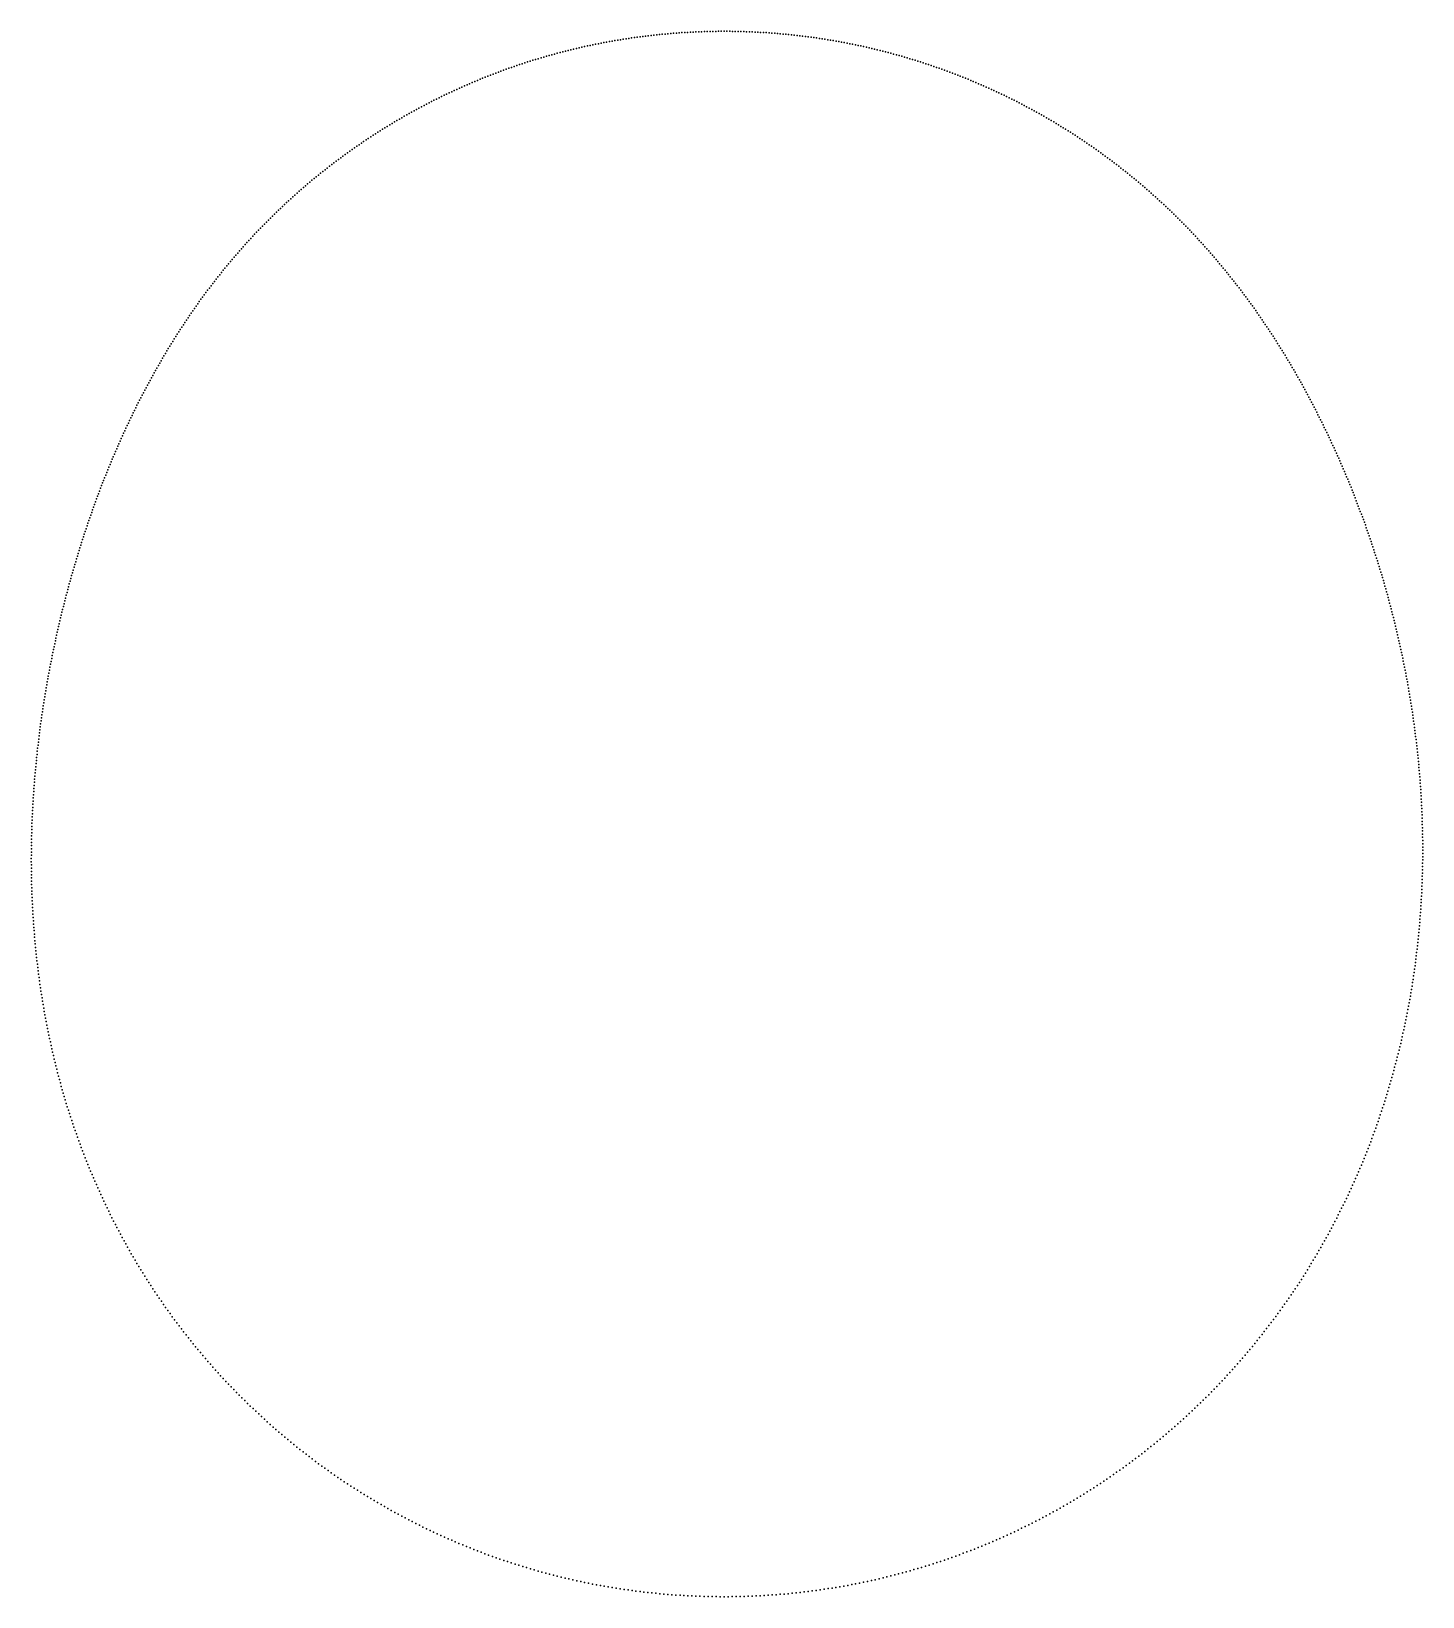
# Model space of a CAD drawing. Header units: metres. Extents: x -76 to 77, y -101 to 71.
import ezdxf

# ---------------------------------------------------------------- set-up
doc = ezdxf.new("R2010")
doc.units = ezdxf.units.M

msp = doc.modelspace()

# ---------------------------------------------------------------- linework, layer by layer
for p in [(-6.46, 70.3), (-6.15, 70.33), (-5.85, 70.36), (-5.54, 70.38), (-5.23, 70.4), (-4.92, 70.43), (-4.62, 70.45), (-4.31, 70.47), (-4, 70.48), (-3.69, 70.5), (-3.39, 70.52), (-3.08, 70.53), (-2.77, 70.54), (-2.46, 70.55), (-2.16, 70.57), (-1.85, 70.57), (-1.54, 70.58), (-1.23, 70.59), (-0.92, 70.59), (-0.62, 70.6), (-0.31, 70.6), (0, 70.6), (0.31, 70.6), (0.62, 70.6), (0.92, 70.59), (1.23, 70.59), (1.54, 70.58), (1.85, 70.57), (2.16, 70.57), (2.46, 70.55), (2.77, 70.54), (3.08, 70.53), (3.39, 70.52), (3.69, 70.5), (4, 70.48), (4.31, 70.47), (4.62, 70.45), (4.92, 70.43), (5.23, 70.4), (5.54, 70.38), (5.85, 70.36), (6.15, 70.33), (6.46, 70.3), (-16.78, 68.57), (-16.48, 68.65), (-16.18, 68.72), (-15.88, 68.79), (-15.58, 68.86), (-15.28, 68.92), (-14.98, 68.99), (-14.68, 69.06), (-14.38, 69.12), (-14.07, 69.18), (-13.77, 69.24), (-13.47, 69.3), (-13.17, 69.36), (-12.87, 69.42), (-12.56, 69.47), (-12.26, 69.53), (-11.96, 69.58), (-11.65, 69.63), (-11.35, 69.68), (-11.04, 69.73), (-10.74, 69.78), (-10.44, 69.82), (-10.13, 69.87), (-9.83, 69.91), (-9.52, 69.95), (-9.21, 69.99), (-8.91, 70.03), (-8.6, 70.07), (-8.3, 70.11), (-7.99, 70.14), (-7.69, 70.18), (-7.38, 70.21), (-7.07, 70.24), (-6.77, 70.27), (6.77, 70.27), (7.07, 70.24), (7.38, 70.21), (7.69, 70.18), (7.99, 70.14), (8.3, 70.11), (8.6, 70.07), (8.91, 70.03), (9.21, 69.99), (9.52, 69.95), (9.83, 69.91), (10.13, 69.87), (10.44, 69.82), (10.74, 69.78), (11.04, 69.73), (11.35, 69.68), (11.65, 69.63), (11.96, 69.58), (12.26, 69.53), (12.56, 69.47), (12.87, 69.42), (13.17, 69.36), (13.47, 69.3), (13.77, 69.24), (14.07, 69.18), (14.38, 69.12), (14.68, 69.06), (14.98, 68.99), (15.28, 68.92), (15.58, 68.86), (15.88, 68.79), (16.18, 68.72), (16.48, 68.65), (16.78, 68.57), (-22.69, 66.85), (-22.4, 66.95), (-22.11, 67.05), (-21.82, 67.14), (-21.52, 67.24), (-21.23, 67.33), (-20.94, 67.42), (-20.64, 67.51), (-20.35, 67.6), (-20.05, 67.69), (-19.76, 67.78), (-19.46, 67.86), (-19.16, 67.95), (-18.87, 68.03), (-18.57, 68.11), (-18.27, 68.19), (-17.97, 68.27), (-17.68, 68.35), (-17.38, 68.43), (-17.08, 68.5), (17.08, 68.5), (17.38, 68.43), (17.68, 68.35), (17.97, 68.27), (18.27, 68.19), (18.57, 68.11), (18.87, 68.03), (19.16, 67.95), (19.46, 67.86), (19.76, 67.78), (20.05, 67.69), (20.35, 67.6), (20.64, 67.51), (20.94, 67.42), (21.23, 67.33), (21.52, 67.24), (21.82, 67.14), (22.11, 67.05), (22.4, 66.95), (22.69, 66.85), (-27.02, 65.22), (-26.73, 65.34), (-26.45, 65.46), (-26.16, 65.57), (-25.87, 65.69), (-25.59, 65.8), (-25.3, 65.91), (-25.01, 66.02), (-24.72, 66.13), (-24.44, 66.23), (-24.15, 66.34), (-23.86, 66.45), (-23.57, 66.55), (-23.28, 66.65), (-22.98, 66.75), (22.98, 66.75), (23.28, 66.65), (23.57, 66.55), (23.86, 66.45), (24.15, 66.34), (24.44, 66.23), (24.72, 66.13), (25.01, 66.02), (25.3, 65.91), (25.59, 65.8), (25.87, 65.69), (26.16, 65.57), (26.45, 65.46), (26.73, 65.34), (27.02, 65.22), (-30.95, 63.45), (-30.67, 63.59), (-30.39, 63.72), (-30.11, 63.85), (-29.84, 63.98), (-29.56, 64.11), (-29.28, 64.24), (-29, 64.37), (-28.71, 64.49), (-28.43, 64.62), (-28.15, 64.74), (-27.87, 64.86), (-27.58, 64.99), (-27.3, 65.11), (27.3, 65.11), (27.58, 64.99), (27.87, 64.86), (28.15, 64.74), (28.43, 64.62), (28.71, 64.49), (29, 64.37), (29.28, 64.24), (29.56, 64.11), (29.84, 63.98), (30.11, 63.85), (30.39, 63.72), (30.67, 63.59), (30.95, 63.45), (-34.23, 61.75), (-33.96, 61.9), (-33.69, 62.04), (-33.42, 62.19), (-33.14, 62.33), (-32.87, 62.48), (-32.6, 62.62), (-32.32, 62.76), (-32.05, 62.9), (-31.78, 63.04), (-31.5, 63.18), (-31.22, 63.32), (31.22, 63.32), (31.5, 63.18), (31.78, 63.04), (32.05, 62.9), (32.32, 62.76), (32.6, 62.62), (32.87, 62.48), (33.14, 62.33), (33.42, 62.19), (33.69, 62.04), (33.96, 61.9), (34.23, 61.75), (-37.15, 60.03), (-36.89, 60.19), (-36.62, 60.36), (-36.36, 60.51), (-36.1, 60.67), (-35.83, 60.83), (-35.57, 60.99), (-35.3, 61.14), (-35.03, 61.29), (-34.76, 61.45), (-34.5, 61.6), (34.5, 61.6), (34.76, 61.45), (35.03, 61.29), (35.3, 61.14), (35.57, 60.99), (35.83, 60.83), (36.1, 60.67), (36.36, 60.51), (36.62, 60.36), (36.89, 60.19), (37.15, 60.03), (-39.73, 58.36), (-39.48, 58.53), (-39.22, 58.7), (-38.97, 58.87), (-38.71, 59.04), (-38.45, 59.21), (-38.19, 59.38), (-37.93, 59.54), (-37.67, 59.71), (-37.41, 59.87), (37.41, 59.87), (37.67, 59.71), (37.93, 59.54), (38.19, 59.38), (38.45, 59.21), (38.71, 59.04), (38.97, 58.87), (39.22, 58.7), (39.48, 58.53), (39.73, 58.36), (-42.24, 56.57), (-41.99, 56.75), (-41.75, 56.93), (-41.5, 57.11), (-41.25, 57.3), (-41, 57.47), (-40.75, 57.65), (-40.49, 57.83), (-40.24, 58.01), (-39.99, 58.18), (39.99, 58.18), (40.24, 58.01), (40.49, 57.83), (40.75, 57.65), (41, 57.47), (41.25, 57.3), (41.5, 57.11), (41.75, 56.93), (41.99, 56.75), (42.24, 56.57), (-44.43, 54.86), (-44.19, 55.06), (-43.95, 55.25), (-43.71, 55.44), (-43.46, 55.63), (-43.22, 55.82), (-42.98, 56.01), (-42.73, 56.2), (-42.49, 56.38), (42.49, 56.38), (42.73, 56.2), (42.98, 56.01), (43.22, 55.82), (43.46, 55.63), (43.71, 55.44), (43.95, 55.25), (44.19, 55.06), (44.43, 54.86), (-46.32, 53.28), (-46.08, 53.48), (-45.85, 53.68), (-45.62, 53.88), (-45.38, 54.08), (-45.14, 54.28), (-44.91, 54.48), (-44.67, 54.67), (44.67, 54.67), (44.91, 54.48), (45.14, 54.28), (45.38, 54.08), (45.62, 53.88), (45.85, 53.68), (46.08, 53.48), (46.32, 53.28), (-48.15, 51.63), (-47.92, 51.84), (-47.7, 52.05), (-47.47, 52.26), (-47.24, 52.46), (-47.01, 52.67), (-46.78, 52.87), (-46.55, 53.08), (46.55, 53.08), (46.78, 52.87), (47.01, 52.67), (47.24, 52.46), (47.47, 52.26), (47.7, 52.05), (47.92, 51.84), (48.15, 51.63), (-49.92, 49.92), (-49.7, 50.14), (-49.48, 50.35), (-49.26, 50.57), (-49.04, 50.78), (-48.82, 51), (-48.6, 51.21), (-48.37, 51.42), (48.37, 51.42), (48.6, 51.21), (48.82, 51), (49.04, 50.78), (49.26, 50.57), (49.48, 50.35), (49.7, 50.14), (49.92, 49.92), (-51.63, 48.15), (-51.42, 48.37), (-51.21, 48.6), (-51, 48.82), (-50.78, 49.04), (-50.57, 49.26), (-50.35, 49.48), (-50.14, 49.7), (50.14, 49.7), (50.35, 49.48), (50.57, 49.26), (50.78, 49.04), (51, 48.82), (51.21, 48.6), (51.42, 48.37), (51.63, 48.15), (-53.28, 46.32), (-53.08, 46.55), (-52.87, 46.78), (-52.67, 47.01), (-52.46, 47.24), (-52.26, 47.47), (-52.05, 47.7), (-51.84, 47.92), (51.84, 47.92), (52.05, 47.7), (52.26, 47.47), (52.47, 47.24), (52.67, 47.01), (52.88, 46.78), (53.08, 46.55), (53.28, 46.32), (-54.67, 44.67), (-54.48, 44.91), (-54.28, 45.14), (-54.08, 45.38), (-53.88, 45.62), (-53.68, 45.85), (-53.48, 46.08), (53.49, 46.09), (53.69, 45.85), (53.89, 45.62), (54.08, 45.38), (54.28, 45.15), (54.48, 44.91), (54.68, 44.67), (-56.01, 42.98), (-55.82, 43.22), (-55.63, 43.47), (-55.44, 43.71), (-55.25, 43.95), (-55.06, 44.19), (-54.87, 44.43), (54.87, 44.44), (55.07, 44.2), (55.26, 43.96), (55.45, 43.72), (55.64, 43.47), (55.84, 43.23), (56.02, 42.99), (-57.3, 41.25), (-57.12, 41.5), (-56.94, 41.75), (-56.75, 42), (-56.57, 42.24), (-56.38, 42.49), (-56.2, 42.73), (56.21, 42.75), (56.4, 42.5), (56.59, 42.26), (56.77, 42.01), (56.96, 41.76), (57.14, 41.52), (57.33, 41.27), (-58.54, 39.49), (-58.37, 39.74), (-58.19, 39.99), (-58.02, 40.25), (-57.84, 40.5), (-57.66, 40.75), (-57.48, 41), (57.51, 41.02), (57.69, 40.77), (57.87, 40.52), (58.05, 40.27), (58.23, 40.02), (58.4, 39.77), (58.58, 39.51), (-59.57, 37.95), (-59.4, 38.21), (-59.23, 38.46), (-59.06, 38.72), (-58.89, 38.98), (-58.72, 39.23), (58.76, 39.26), (58.93, 39.01), (59.1, 38.75), (59.28, 38.5), (59.45, 38.24), (59.62, 37.98), (59.79, 37.72), (-60.72, 36.12), (-60.55, 36.38), (-60.39, 36.65), (-60.23, 36.91), (-60.06, 37.17), (-59.9, 37.43), (-59.73, 37.69), (59.96, 37.47), (60.13, 37.21), (60.3, 36.95), (60.46, 36.69), (60.63, 36.43), (60.79, 36.17), (-61.66, 34.53), (-61.51, 34.8), (-61.35, 35.07), (-61.19, 35.33), (-61.04, 35.6), (-60.88, 35.86), (60.96, 35.91), (61.12, 35.64), (61.28, 35.38), (61.44, 35.12), (61.6, 34.85), (61.76, 34.59), (61.92, 34.32), (-62.73, 32.65), (-62.58, 32.92), (-62.43, 33.19), (-62.28, 33.46), (-62.13, 33.73), (-61.97, 34), (-61.82, 34.27), (62.08, 34.06), (62.23, 33.79), (62.39, 33.52), (62.55, 33.26), (62.7, 32.99), (62.85, 32.72), (-63.6, 31.02), (-63.46, 31.29), (-63.31, 31.57), (-63.17, 31.84), (-63.02, 32.11), (-62.87, 32.38), (63.01, 32.45), (63.16, 32.18), (63.31, 31.91), (63.46, 31.64), (63.61, 31.37), (63.76, 31.1), (-64.44, 29.37), (-64.31, 29.65), (-64.17, 29.92), (-64.03, 30.2), (-63.89, 30.47), (-63.74, 30.75), (63.9, 30.82), (64.05, 30.55), (64.2, 30.28), (64.34, 30), (64.49, 29.73), (64.63, 29.45), (64.77, 29.18), (-65.25, 27.7), (-65.12, 27.98), (-64.99, 28.26), (-64.85, 28.54), (-64.72, 28.81), (-64.58, 29.09), (64.91, 28.9), (65.05, 28.62), (65.19, 28.35), (65.33, 28.07), (65.47, 27.79), (65.61, 27.51), (-66.16, 25.73), (-66.03, 26.01), (-65.9, 26.29), (-65.78, 26.58), (-65.65, 26.86), (-65.52, 27.14), (-65.39, 27.42), (65.74, 27.23), (65.88, 26.95), (66.02, 26.67), (66.15, 26.39), (66.28, 26.11), (66.42, 25.83), (-66.9, 24.02), (-66.78, 24.31), (-66.66, 24.59), (-66.53, 24.88), (-66.41, 25.16), (-66.28, 25.44), (66.55, 25.55), (66.68, 25.26), (66.81, 24.98), (66.94, 24.69), (67.07, 24.41), (67.2, 24.13), (-67.61, 22.3), (-67.5, 22.58), (-67.38, 22.87), (-67.26, 23.16), (-67.14, 23.45), (-67.02, 23.73), (67.32, 23.84), (67.45, 23.55), (67.57, 23.27), (67.7, 22.98), (67.82, 22.69), (67.95, 22.4), (-68.19, 20.85), (-68.07, 21.14), (-67.96, 21.43), (-67.85, 21.72), (-67.73, 22.01), (68.07, 22.12), (68.19, 21.83), (68.31, 21.54), (68.43, 21.25), (68.55, 20.96), (68.67, 20.67), (-68.85, 19.09), (-68.74, 19.39), (-68.63, 19.68), (-68.52, 19.97), (-68.41, 20.26), (-68.3, 20.56), (68.78, 20.37), (68.9, 20.08), (69.02, 19.79), (69.13, 19.5), (69.25, 19.2), (69.36, 18.91), (-69.48, 17.32), (-69.37, 17.62), (-69.27, 17.91), (-69.17, 18.21), (-69.06, 18.5), (-68.95, 18.8), (69.47, 18.61), (69.58, 18.32), (69.69, 18.02), (69.8, 17.73), (69.91, 17.43), (-70.08, 15.54), (-69.98, 15.84), (-69.88, 16.13), (-69.78, 16.43), (-69.68, 16.73), (-69.58, 17.03), (70.02, 17.13), (70.13, 16.84), (70.24, 16.54), (70.34, 16.24), (70.45, 15.94), (70.55, 15.64), (-70.66, 13.73), (-70.56, 14.04), (-70.47, 14.34), (-70.37, 14.64), (-70.28, 14.94), (-70.18, 15.24), (70.66, 15.34), (70.76, 15.04), (70.86, 14.74), (70.96, 14.44), (71.06, 14.14), (71.16, 13.83), (-71.11, 12.22), (-71.02, 12.52), (-70.93, 12.83), (-70.84, 13.13), (-70.75, 13.43), (71.26, 13.53), (71.36, 13.23), (71.46, 12.92), (71.56, 12.62), (71.65, 12.31), (71.75, 12.01), (-71.64, 10.39), (-71.55, 10.69), (-71.47, 11), (-71.38, 11.31), (-71.29, 11.61), (-71.2, 11.92), (71.84, 11.7), (71.93, 11.39), (72.03, 11.09), (72.12, 10.78), (72.21, 10.47), (-72.05, 8.85), (-71.97, 9.16), (-71.89, 9.46), (-71.81, 9.77), (-71.72, 10.08), (72.3, 10.16), (72.39, 9.85), (72.48, 9.54), (72.56, 9.23), (72.65, 8.92), (72.74, 8.61), (-72.53, 6.98), (-72.45, 7.3), (-72.37, 7.61), (-72.29, 7.92), (-72.22, 8.23), (-72.14, 8.54), (72.82, 8.3), (72.9, 7.98), (72.99, 7.67), (73.07, 7.36), (73.15, 7.04), (-72.9, 5.42), (-72.83, 5.73), (-72.75, 6.05), (-72.68, 6.36), (-72.6, 6.67), (73.23, 6.73), (73.31, 6.41), (73.39, 6.1), (73.47, 5.78), (73.55, 5.47), (73.62, 5.15), (-73.32, 3.52), (-73.25, 3.84), (-73.19, 4.16), (-73.12, 4.47), (-73.04, 4.79), (-72.97, 5.1), (73.7, 4.83), (73.77, 4.51), (73.85, 4.19), (73.92, 3.87), (73.99, 3.55), (-73.65, 1.93), (-73.59, 2.25), (-73.52, 2.57), (-73.46, 2.89), (-73.39, 3.2), (74.06, 3.23), (74.13, 2.91), (74.2, 2.59), (74.27, 2.27), (74.34, 1.95), (-74.02, 0), (-73.96, 0.32), (-73.9, 0.64), (-73.84, 0.97), (-73.78, 1.29), (-73.72, 1.61), (74.4, 1.62), (74.47, 1.3), (74.53, 0.98), (74.6, 0.65), (74.66, 0.33), (74.72, 0), (-74.31, -1.62), (-74.25, -1.3), (-74.19, -0.97), (-74.14, -0.65), (-74.08, -0.32), (74.78, -0.33), (74.84, -0.65), (74.9, -0.98), (74.96, -1.31), (75.02, -1.64), (-74.57, -3.26), (-74.52, -2.93), (-74.47, -2.6), (-74.41, -2.27), (-74.36, -1.95), (75.07, -1.97), (75.13, -2.3), (75.18, -2.63), (75.23, -2.96), (75.29, -3.29), (-74.81, -4.9), (-74.76, -4.57), (-74.72, -4.24), (-74.67, -3.91), (-74.62, -3.58), (75.34, -3.62), (75.39, -3.95), (75.44, -4.28), (75.48, -4.62), (75.53, -4.95), (-75.03, -6.56), (-74.99, -6.23), (-74.95, -5.9), (-74.9, -5.57), (-74.86, -5.23), (75.58, -5.28), (75.62, -5.62), (75.67, -5.96), (75.71, -6.29), (75.75, -6.63), (-75.23, -8.24), (-75.19, -7.9), (-75.15, -7.57), (-75.11, -7.23), (-75.07, -6.9), (75.79, -6.96), (75.83, -7.3), (75.87, -7.64), (75.91, -7.98), (75.95, -8.32), (-75.43, -10.27), (-75.4, -9.93), (-75.37, -9.59), (-75.33, -9.25), (-75.3, -8.91), (-75.26, -8.58), (75.98, -8.66), (76.02, -9), (76.05, -9.34), (76.08, -9.68), (76.11, -10.02), (-75.57, -11.97), (-75.55, -11.63), (-75.52, -11.29), (-75.49, -10.95), (-75.46, -10.61), (76.14, -10.36), (76.17, -10.71), (76.2, -11.05), (76.23, -11.39), (76.25, -11.74), (-75.69, -13.69), (-75.67, -13.34), (-75.65, -13), (-75.62, -12.66), (-75.6, -12.31), (76.28, -12.08), (76.3, -12.43), (76.32, -12.77), (76.35, -13.12), (76.37, -13.47), (-75.78, -15.42), (-75.77, -15.07), (-75.75, -14.72), (-75.73, -14.38), (-75.71, -14.03), (76.38, -13.81), (76.4, -14.16), (76.42, -14.51), (76.43, -14.86), (76.45, -15.21), (-75.83, -16.81), (-75.82, -16.46), (-75.81, -16.11), (-75.8, -15.77), (76.46, -15.56), (76.47, -15.91), (76.48, -16.26), (76.49, -16.61), (76.5, -16.96), (-75.87, -18.21), (-75.87, -18.57), (-75.86, -17.86), (-75.85, -17.51), (-75.84, -17.16), (76.51, -17.31), (76.51, -17.66), (76.52, -18.02), (76.52, -18.37), (76.52, -18.72), (-75.89, -19.98), (-75.89, -20.33), (-75.88, -18.92), (-75.88, -19.27), (-75.88, -19.63), (76.51, -20.5), (76.52, -19.08), (76.52, -19.43), (76.52, -19.79), (76.52, -20.14), (-75.88, -20.69), (-75.88, -21.04), (-75.88, -21.4), (-75.87, -21.76), (-75.87, -22.11), (76.48, -21.93), (76.49, -21.57), (76.5, -20.86), (76.5, -21.21), (-75.86, -22.47), (-75.85, -22.83), (-75.84, -23.19), (-75.83, -23.54), (-75.81, -23.9), (76.41, -23.73), (76.43, -23.37), (76.44, -23.01), (76.45, -22.65), (76.47, -22.29), (-75.8, -24.26), (-75.78, -24.62), (-75.77, -24.98), (-75.75, -25.35), (-75.73, -25.71), (76.3, -25.53), (76.33, -25.17), (76.35, -24.81), (76.37, -24.45), (76.39, -24.09), (-75.71, -26.07), (-75.69, -26.43), (-75.66, -26.79), (-75.64, -27.16), (76.16, -27.35), (76.19, -26.98), (76.22, -26.62), (76.25, -26.26), (76.28, -25.89), (-75.61, -27.52), (-75.58, -27.88), (-75.55, -28.25), (-75.52, -28.61), (-75.49, -28.98), (76.02, -28.8), (76.06, -28.44), (76.1, -28.07), (76.13, -27.71), (-75.46, -29.34), (-75.42, -29.71), (-75.39, -30.08), (-75.35, -30.44), (-75.31, -30.81), (75.82, -30.63), (75.86, -30.27), (75.91, -29.9), (75.95, -29.53), (75.99, -29.17), (-75.27, -31.18), (-75.22, -31.54), (-75.18, -31.91), (-75.13, -32.28), (75.57, -32.47), (75.63, -32.1), (75.68, -31.73), (75.73, -31.37), (75.77, -31), (-75.09, -32.65), (-75.04, -33.02), (-74.99, -33.39), (-74.94, -33.76), (-74.88, -34.13), (75.35, -33.94), (75.41, -33.57), (75.46, -33.21), (75.52, -32.84), (-74.83, -34.5), (-74.77, -34.87), (-74.71, -35.24), (-74.65, -35.61), (-74.59, -35.98), (75.03, -35.79), (75.1, -35.42), (75.17, -35.05), (75.23, -34.68), (75.29, -34.31), (-74.53, -36.35), (-74.46, -36.72), (-74.4, -37.09), (-74.33, -37.46), (74.68, -37.64), (74.75, -37.27), (74.83, -36.9), (74.9, -36.53), (74.97, -36.16), (-74.26, -37.84), (-74.19, -38.21), (-74.11, -38.58), (-74.04, -38.95), (-73.96, -39.33), (74.36, -39.12), (74.44, -38.75), (74.52, -38.38), (74.6, -38.01), (-73.88, -39.7), (-73.8, -40.07), (-73.72, -40.44), (-73.64, -40.82), (73.93, -40.98), (74.02, -40.61), (74.11, -40.24), (74.19, -39.87), (74.28, -39.49), (-73.55, -41.19), (-73.46, -41.56), (-73.38, -41.94), (-73.28, -42.31), (-73.19, -42.68), (73.45, -42.84), (73.55, -42.47), (73.65, -42.09), (73.74, -41.72), (73.84, -41.35), (-73.1, -43.06), (-73, -43.43), (-72.9, -43.8), (-72.8, -44.18), (-72.7, -44.55), (73.04, -44.32), (73.15, -43.95), (73.25, -43.58), (73.35, -43.21), (-72.6, -44.93), (-72.49, -45.3), (-72.39, -45.67), (-72.28, -46.04), (72.49, -46.18), (72.6, -45.81), (72.71, -45.44), (72.82, -45.07), (72.93, -44.69), (-72.17, -46.42), (-72.05, -46.79), (-71.94, -47.16), (-71.82, -47.54), (-71.7, -47.91), (72.01, -47.66), (72.13, -47.29), (72.25, -46.92), (72.37, -46.55), (-71.58, -48.28), (-71.46, -48.65), (-71.33, -49.03), (-71.21, -49.4), (71.37, -49.51), (71.5, -49.14), (71.63, -48.77), (71.76, -48.4), (71.88, -48.03), (-71.08, -49.77), (-70.95, -50.14), (-70.82, -50.51), (-70.68, -50.88), (-70.55, -51.26), (70.68, -51.36), (70.83, -50.99), (70.96, -50.62), (71.1, -50.25), (71.24, -49.88), (-70.41, -51.63), (-70.27, -52), (-70.13, -52.37), (-69.98, -52.74), (-69.84, -53.11), (70.1, -52.83), (70.25, -52.46), (70.4, -52.09), (70.54, -51.72), (-69.69, -53.47), (-69.54, -53.84), (-69.39, -54.21), (-69.23, -54.58), (69.33, -54.66), (69.49, -54.29), (69.64, -53.92), (69.8, -53.56), (69.95, -53.19), (-69.08, -54.95), (-68.92, -55.31), (-68.76, -55.68), (-68.6, -56.05), (-68.43, -56.41), (68.51, -56.48), (68.68, -56.11), (68.84, -55.75), (69.01, -55.39), (69.17, -55.02), (-68.27, -56.78), (-68.1, -57.14), (-67.93, -57.51), (-67.76, -57.87), (-67.58, -58.23), (67.82, -57.92), (68, -57.56), (68.17, -57.2), (68.34, -56.84), (-67.41, -58.6), (-67.23, -58.96), (-67.05, -59.32), (-66.87, -59.68), (66.91, -59.72), (67.1, -59.36), (67.28, -59), (67.46, -58.64), (67.64, -58.28), (-66.68, -60.04), (-66.5, -60.4), (-66.31, -60.76), (-66.12, -61.12), (-65.92, -61.48), (65.96, -61.5), (66.15, -61.15), (66.34, -60.79), (66.54, -60.44), (66.73, -60.08), (-65.73, -61.83), (-65.53, -62.19), (-65.33, -62.54), (-65.13, -62.9), (-64.93, -63.25), (64.95, -63.27), (65.15, -62.92), (65.36, -62.57), (65.56, -62.21), (65.76, -61.86), (-64.73, -63.61), (-64.52, -63.96), (-64.31, -64.31), (-64.1, -64.66), (-63.89, -65.01), (63.89, -65.02), (64.11, -64.67), (64.32, -64.32), (64.53, -63.97), (64.74, -63.62), (-63.67, -65.36), (-63.45, -65.71), (-63.23, -66.06), (-63.01, -66.4), (-62.79, -66.75), (62.79, -66.74), (63.01, -66.4), (63.24, -66.06), (63.46, -65.71), (63.68, -65.37), (-62.56, -67.09), (-62.34, -67.44), (-62.11, -67.78), (-61.88, -68.12), (-61.64, -68.46), (61.63, -68.45), (61.87, -68.11), (62.1, -67.77), (62.33, -67.43), (62.56, -67.09), (-61.41, -68.8), (-61.17, -69.14), (-60.93, -69.48), (-60.69, -69.81), (-60.44, -70.15), (60.43, -70.13), (60.67, -69.79), (60.91, -69.46), (61.16, -69.12), (61.39, -68.79), (-60.2, -70.48), (-59.95, -70.82), (-59.7, -71.15), (-59.45, -71.48), (-59.2, -71.81), (59.17, -71.78), (59.43, -71.45), (59.68, -71.12), (59.93, -70.79), (60.18, -70.46), (-58.94, -72.14), (-58.68, -72.47), (-58.42, -72.79), (-58.16, -73.12), (-57.9, -73.44), (57.87, -73.41), (58.13, -73.08), (58.4, -72.76), (58.66, -72.43), (58.92, -72.11), (-57.63, -73.76), (-57.36, -74.08), (-57.09, -74.4), (-56.82, -74.72), (-56.55, -75.04), (-56.27, -75.36), (56.24, -75.32), (56.52, -75), (56.79, -74.68), (57.06, -74.37), (57.33, -74.05), (57.6, -73.73), (-55.99, -75.67), (-55.71, -75.99), (-55.43, -76.3), (-55.15, -76.61), (-54.86, -76.92), (54.83, -76.87), (55.12, -76.56), (55.4, -76.25), (55.68, -75.94), (55.96, -75.63), (-54.58, -77.23), (-54.29, -77.53), (-54, -77.84), (-53.7, -78.14), (-53.41, -78.44), (-53.11, -78.74), (53.08, -78.69), (53.38, -78.39), (53.67, -78.09), (53.96, -77.79), (54.26, -77.48), (54.54, -77.18), (-52.81, -79.04), (-52.51, -79.34), (-52.21, -79.64), (-51.91, -79.93), (-51.6, -80.22), (-51.29, -80.51), (51.26, -80.46), (51.57, -80.17), (51.87, -79.88), (52.18, -79.58), (52.48, -79.29), (52.78, -78.99), (-50.98, -80.8), (-50.67, -81.09), (-50.36, -81.38), (-50.04, -81.66), (-49.73, -81.95), (-49.41, -82.23), (49.38, -82.17), (49.69, -81.89), (50.01, -81.61), (50.33, -81.33), (50.64, -81.04), (50.95, -80.75), (-49.09, -82.51), (-48.77, -82.79), (-48.44, -83.06), (-48.12, -83.34), (-47.79, -83.61), (-47.46, -83.88), (47.43, -83.83), (47.76, -83.56), (48.08, -83.28), (48.41, -83.01), (48.73, -82.73), (49.06, -82.45), (-47.13, -84.15), (-46.8, -84.42), (-46.46, -84.69), (-46.12, -84.95), (-45.79, -85.21), (-45.45, -85.47), (45.08, -85.68), (45.42, -85.42), (45.76, -85.16), (46.09, -84.9), (46.43, -84.63), (46.76, -84.37), (47.1, -84.1), (-45.11, -85.73), (-44.76, -85.99), (-44.42, -86.25), (-44.07, -86.5), (-43.73, -86.75), (-43.38, -87), (-43.03, -87.25), (43, -87.19), (43.35, -86.95), (43.7, -86.7), (44.05, -86.44), (44.39, -86.19), (44.74, -85.94), (-42.67, -87.49), (-42.32, -87.74), (-41.97, -87.98), (-41.61, -88.22), (-41.25, -88.46), (-40.89, -88.69), (-40.53, -88.93), (40.14, -89.11), (40.5, -88.88), (40.86, -88.64), (41.22, -88.4), (41.58, -88.17), (41.94, -87.93), (42.29, -87.68), (42.65, -87.44), (-40.16, -89.16), (-39.8, -89.39), (-39.43, -89.62), (-39.07, -89.84), (-38.7, -90.07), (-38.33, -90.29), (-37.95, -90.51), (-37.58, -90.73), (37.56, -90.68), (37.93, -90.46), (38.3, -90.24), (38.67, -90.02), (39.04, -89.79), (39.41, -89.57), (39.78, -89.34), (-37.21, -90.94), (-36.83, -91.16), (-36.45, -91.37), (-36.07, -91.58), (-35.69, -91.79), (-35.31, -91.99), (-34.93, -92.19), (-34.54, -92.39), (34.14, -92.55), (34.53, -92.35), (34.91, -92.15), (35.29, -91.94), (35.68, -91.74), (36.05, -91.53), (36.43, -91.32), (36.81, -91.11), (37.19, -90.89), (-34.16, -92.59), (-33.77, -92.79), (-33.38, -92.98), (-33, -93.18), (-32.6, -93.37), (-32.21, -93.55), (-31.82, -93.74), (-31.43, -93.92), (-31.03, -94.1), (30.62, -94.24), (31.02, -94.06), (31.41, -93.88), (31.81, -93.7), (32.2, -93.51), (32.59, -93.32), (32.98, -93.13), (33.37, -92.94), (33.76, -92.75), (-30.63, -94.28), (-30.24, -94.46), (-29.84, -94.63), (-29.44, -94.81), (-29.04, -94.97), (-28.63, -95.14), (-28.23, -95.31), (-27.83, -95.47), (-27.42, -95.63), (-27.02, -95.79), (-26.61, -95.94), (26.6, -95.91), (27.01, -95.75), (27.41, -95.6), (27.82, -95.43), (28.22, -95.27), (28.62, -95.1), (29.03, -94.94), (29.43, -94.77), (29.83, -94.59), (30.22, -94.42), (-26.2, -96.1), (-25.79, -96.25), (-25.38, -96.4), (-24.97, -96.54), (-24.56, -96.69), (-24.14, -96.83), (-23.73, -96.97), (-23.31, -97.11), (-22.9, -97.24), (-22.48, -97.37), (-22.06, -97.5), (-21.64, -97.63), (21.64, -97.6), (22.06, -97.48), (22.47, -97.34), (22.89, -97.21), (23.31, -97.08), (23.72, -96.94), (24.13, -96.8), (24.55, -96.66), (24.96, -96.51), (25.37, -96.37), (25.78, -96.22), (26.19, -96.06), (-21.22, -97.76), (-20.8, -97.88), (-20.38, -98), (-19.96, -98.12), (-19.54, -98.23), (-19.12, -98.34), (-18.69, -98.45), (-18.27, -98.56), (-17.84, -98.67), (-17.42, -98.77), (-16.99, -98.87), (-16.56, -98.97), (-16.13, -99.06), (-15.7, -99.16), (-15.28, -99.25), (-14.85, -99.33), (14.41, -99.4), (14.84, -99.32), (15.27, -99.23), (15.7, -99.14), (16.13, -99.04), (16.56, -98.95), (16.99, -98.85), (17.41, -98.75), (17.84, -98.64), (18.26, -98.54), (18.69, -98.43), (19.11, -98.32), (19.53, -98.21), (19.96, -98.09), (20.38, -97.97), (20.8, -97.85), (21.22, -97.73), (-14.42, -99.42), (-13.98, -99.5), (-13.55, -99.58), (-13.12, -99.66), (-12.69, -99.74), (-12.25, -99.81), (-11.82, -99.88), (-11.39, -99.95), (-10.95, -100.01), (-10.52, -100.07), (-10.08, -100.13), (-9.65, -100.19), (-9.21, -100.25), (-8.78, -100.3), (-8.34, -100.35), (-7.9, -100.4), (-7.46, -100.44), (-7.03, -100.48), (-6.59, -100.52), (-6.15, -100.56), (-5.71, -100.59), (-5.27, -100.63), (-4.83, -100.66), (-4.4, -100.68), (-3.96, -100.71), (-3.52, -100.73), (-3.08, -100.75), (-2.64, -100.76), (-2.2, -100.78), (-1.76, -100.79), (-1.32, -100.8), (-0.88, -100.8), (-0.44, -100.81), (0, -100.81), (0.44, -100.81), (0.88, -100.8), (1.32, -100.8), (1.76, -100.79), (2.2, -100.78), (2.64, -100.76), (3.08, -100.74), (3.52, -100.72), (3.96, -100.7), (4.4, -100.68), (4.83, -100.65), (5.27, -100.62), (5.71, -100.59), (6.15, -100.55), (6.59, -100.52), (7.03, -100.48), (7.46, -100.43), (7.9, -100.39), (8.34, -100.34), (8.77, -100.29), (9.21, -100.24), (9.65, -100.18), (10.08, -100.12), (10.52, -100.06), (10.95, -100), (11.39, -99.93), (11.82, -99.86), (12.25, -99.79), (12.69, -99.72), (13.12, -99.64), (13.55, -99.57), (13.98, -99.49)]:
    msp.add_point(p)

doc.saveas('drawing.dxf')
